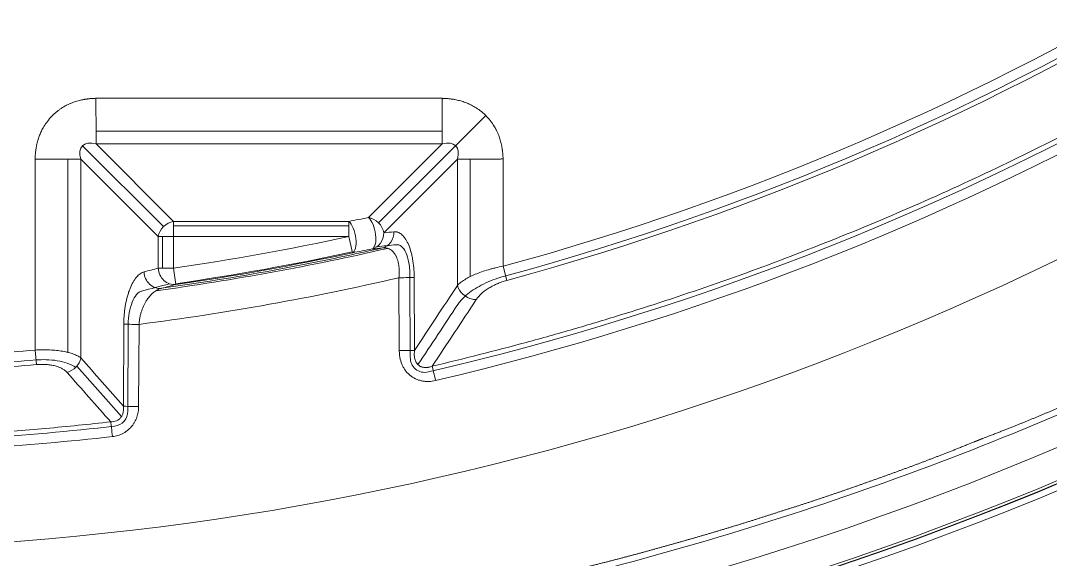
# Model space of a CAD drawing. Header units: millimetres. Extents: x 473 to 1051, y 289 to 609.
# Drawn here: x 640.22 to 671.45, y 365.55 to 381.91 of the extents above; entities that cross this region are included whole.
import ezdxf

# ---------------------------------------------------------------- set-up
doc = ezdxf.new("R2010")
doc.units = ezdxf.units.MM
doc.layers.add('core', color=7, linetype='Continuous', lineweight=20)

msp = doc.modelspace()

# ---------------------------------------------------------------- linework, layer by layer
at = {"layer": 'core', "lineweight": 13}
for p, q in [((653.012, 379.549), (642.503, 379.549)), ((653.416, 378.11), (654.329, 379.024)), ((642.51, 378.555), (653.006, 378.555)), ((642.099, 378.11), (644.556, 375.653)), ((642.509, 378.162), (653.006, 378.162)), ((642.509, 378.162), (644.86, 375.812)), ((650.771, 375.927), (653.006, 378.162)), ((651.075, 375.769), (653.416, 378.11)), ((640.661, 377.703), (640.661, 371.906)), ((641.655, 371.835), (641.655, 377.7)), ((642.047, 371.669), (642.047, 377.7)), ((644.398, 375.349), (642.047, 377.7)), ((653.468, 377.7), (651.233, 375.465)), ((653.468, 377.7), (653.468, 373.869)), ((653.86, 377.7), (653.86, 374.135)), ((654.854, 374.45), (654.854, 377.706)), ((650.177, 375.812), (644.86, 375.812)), ((644.86, 375.349), (644.86, 375.812)), ((650.177, 375.812), (650.177, 375.349)), ((644.86, 375.681), (650.177, 375.681)), ((644.398, 375.349), (644.86, 375.349)), ((644.398, 375.349), (644.398, 374.392)), ((644.529, 374.392), (644.529, 375.349)), ((644.86, 375.349), (650.177, 375.349)), ((644.86, 374.392), (644.86, 375.349)), ((650.177, 375.349), (650.283, 374.858)), ((644.86, 374.392), (644.398, 374.392)), ((644.932, 373.895), (644.86, 374.392)), ((654.971, 374.021), (654.854, 374.45)), ((651.696, 374.102), (651.706, 371.886)), ((652.028, 374.104), (652.039, 371.696)), ((652.168, 371.892), (652.159, 374.107)), ((643.35, 372.69), (643.339, 370.199)), ((643.481, 372.688), (643.469, 370.052)), ((643.801, 370.194), (643.813, 372.685)), ((640.661, 371.906), (640.7, 371.464)), ((641.927, 371.418), (643.279, 369.884))]:
    msp.add_line(p, q, dxfattribs=at)
at = {"layer": 'core', "lineweight": 18}
msp.add_line((640.661, 377.7), (642.047, 377.7), dxfattribs=at)
for centre, radius, start, end in [((633.422, 459.219), 100.547, 306.63636, 233.36541), ((633.422, 459.219), 99.038, 307.10125, 78.9399), ((633.422, 459.219), 98.958, 307.11669, 78.9275), ((633.422, 453.183), 87.341, 233.68891, 306.31109), ((633.422, 453.183), 87.341, 233.68891, 306.31109), ((633.422, 459.219), 98.032, 232.76002, 307.23998), ((633.422, 459.219), 99.038, 232.89875, 307.10125), ((633.422, 459.219), 98.958, 232.88331, 307.11669)]:
    msp.add_arc(centre, radius, start, end, dxfattribs=at)
at = {"layer": 'core', "lineweight": 13}
for centre, radius, start, end in [((633.422, 459.219), 100.107, 306.80958, 233.19042), ((633.422, 459.219), 99.239, 307.05866, 79.0173), ((633.422, 459.219), 99.048, 307.09926, 78.94197), ((633.422, 453.183), 81.901, 285.2276, 317.85004), ((633.422, 453.183), 82.043, 285.2276, 318.07058), ((633.422, 453.183), 81.599, 285.2276, 317.57723), ((633.422, 459.219), 99.048, 232.90074, 307.09926), ((633.422, 459.219), 99.239, 232.94134, 307.05866), ((633.422, 453.183), 79.617, 278.25988, 282.14858), ((633.422, 453.183), 80.094, 278.25988, 282.14858), ((633.422, 453.183), 80.119, 278.25988, 282.14858), ((633.422, 453.183), 81.599, 273.0526, 275.08951), ((633.422, 453.183), 81.901, 273.0526, 275.08951), ((633.422, 453.183), 82.043, 273.0526, 275.08951)]:
    msp.add_arc(centre, radius, start, end, dxfattribs=at)
for centre, major_axis, ratio, start_param, end_param in [((633.422, 453.655), (0, 84.612), 0.999984, 3.370106, 4.481642), ((633.422, 453.651), (0, 84.914), 0.999984, 3.371907, 4.479839), ((644.86, 375.349), (0.356, 0.356), 0.854588, 0.863645, 2.277948), ((633.422, 464.677), (0.018, 90.454), 0.992542, 3.329518, 3.33625), ((650.177, 375.349), (0.095, -0.494), 0.400801, 0.057156, 2.696091), ((650.771, 375.465), (0.356, -0.356), 0.854588, 0.863645, 2.277948), ((650.771, 375.465), (0.098, -0.493), 0.412607, 0.057486, 2.693334), ((650.771, 375.465), (0.049, -0.501), 0.918083, 0.132419, 1.480834), ((651.082, 375.496), (0.051, -0.5), 0.918026, 0.132374, 1.477207), ((643.479, 453.203), (-78.696, 0.133), 0.992656, 1.671165, 1.675143), ((643.074, 453.181), (79.128, 0.017), 0.992519, 4.812867, 4.820365), ((633.422, 453.139), (0, 80.178), 1, 3.277965, 3.367204), ((622.929, 453.186), (-82.237, 0.037), 0.992546, 1.829918, 1.835365), ((644.427, 374.277), (0.128, -0.487), 0.913875, 4.476841, 6.153918), ((644.86, 374.392), (-0.13, 0.486), 0.913658, 1.330303, 3.012481), ((633.422, 453.149), (0, 81.133), 1, 3.270012, 3.368781), ((623.338, 453.183), (82.679, 0.005), 0.992532, 4.96357, 4.9741), ((651.696, 374.107), (-0.503, -0.002), 0.010472, 1.570749, 2.735735), ((653.93, 373.869), (0.422, -0.274), 0.785522, 3.833428, 5.184938), ((653.93, 373.869), (0.422, -0.274), 0.785522, 5.184938, 5.421963), ((643.813, 372.69), (0.503, -0.002), 0.010472, 3.547451, 4.712436), ((641.585, 371.669), (-0.379, -0.331), 0.837401, 1.033139, 2.334513), ((651.706, 371.892), (0.503, 0.002), 0.010472, 4.712342, 5.877327), ((652.806, 370.985), (0.115, -0.49), 0.002391, 3.630286, 4.722584), ((643.801, 370.199), (0.503, -0.002), 0.010472, 3.547451, 4.712436), ((633.422, 453.655), (0, 84.612), 0.999984, 3.158556, 3.255894), ((643.006, 369.285), (0.057, -0.5), 0.001182, 3.630285, 4.722794), ((633.422, 453.651), (0, 84.914), 0.999984, 3.160732, 3.254701)]:
    msp.add_ellipse(centre, major_axis=major_axis, ratio=ratio, start_param=start_param, end_param=end_param, dxfattribs=at)
for points, knots in [([(652.704, 371.417), (653.182, 371.529), (653.659, 371.645), (654.61, 371.886), (655.56, 372.135), (656.504, 372.4), (657.211, 372.605), (657.447, 372.675), (657.917, 372.816), (658.151, 372.887), (660.259, 373.539), (662.107, 374.182), (665.752, 375.594), (667.548, 376.363), (670.205, 377.61), (671.085, 378.042), (672.176, 378.601), (672.393, 378.714), (672.828, 378.941), (673.478, 379.285), (674.122, 379.637), (676.257, 380.827), (677.923, 381.833), (681.173, 383.952), (684.343, 386.178), (687.352, 388.615), (690.28, 391.159), (691.704, 392.484), (693.777, 394.552), (694.458, 395.256), (695.798, 396.69), (696.454, 397.416), (698.379, 399.624), (699.605, 401.134), (701.945, 404.226), (704.174, 407.392), (706.181, 410.705), (708.077, 414.091), (708.968, 415.821), (710.012, 418.03), (710.319, 418.697), (710.619, 419.368), (710.817, 419.817), (710.915, 420.042), (711.399, 421.168), (711.771, 422.075), (712.837, 424.81), (713.483, 426.655), (714.646, 430.389), (715.164, 432.277), (715.616, 434.187)], [0, 0, 0, 0, 0.015625, 0.015625, 0.03125, 0.046875, 0.046875, 0.054688, 0.054688, 0.0625, 0.0625, 0.125, 0.125, 0.1875, 0.1875, 0.21875, 0.21875, 0.226563, 0.226563, 0.234375, 0.25, 0.25, 0.3125, 0.3125, 0.375, 0.4375, 0.4375, 0.5, 0.5, 0.53125, 0.53125, 0.5625, 0.5625, 0.625, 0.625, 0.6875, 0.75, 0.75, 0.8125, 0.8125, 0.828125, 0.835938, 0.835938, 0.84375, 0.84375, 0.875, 0.875, 0.9375, 0.9375, 1, 1, 1, 1]), ([(642.509, 378.162), (642.509, 378.165), (642.51, 378.169), (642.51, 378.177), (642.51, 378.185), (642.51, 378.192), (642.51, 378.201), (642.51, 378.209), (642.51, 378.218), (642.51, 378.226), (642.51, 378.235), (642.51, 378.245), (642.51, 378.254), (642.51, 378.264), (642.51, 378.274), (642.51, 378.284), (642.51, 378.294), (642.51, 378.305), (642.51, 378.316), (642.51, 378.327), (642.51, 378.338), (642.51, 378.35), (642.51, 378.361), (642.51, 378.373), (642.51, 378.385), (642.51, 378.398), (642.51, 378.41), (642.51, 378.423), (642.51, 378.436), (642.51, 378.449), (642.51, 378.463), (642.51, 378.476), (642.51, 378.49), (642.51, 378.504), (642.51, 378.518), (642.51, 378.533), (642.51, 378.547), (642.51, 378.562), (642.51, 378.577), (642.51, 378.592), (642.51, 378.607), (642.51, 378.623), (642.51, 378.638), (642.51, 378.654), (642.51, 378.67), (642.51, 378.686), (642.51, 378.702), (642.509, 378.725), (642.509, 378.753), (642.509, 378.788), (642.509, 378.824), (642.509, 378.86), (642.508, 378.897), (642.508, 378.934), (642.508, 378.972), (642.508, 379.01), (642.507, 379.048), (642.507, 379.086), (642.507, 379.125), (642.507, 379.163), (642.506, 379.202), (642.506, 379.241), (642.506, 379.28), (642.505, 379.318), (642.505, 379.357), (642.505, 379.396), (642.504, 379.434), (642.504, 379.473), (642.504, 379.511), (642.503, 379.536), (642.503, 379.549)], [0, 0, 0, 0, 0.010264, 0.020565, 0.030904, 0.041279, 0.051689, 0.062134, 0.072614, 0.083128, 0.093675, 0.104254, 0.114865, 0.125507, 0.13618, 0.146882, 0.157613, 0.168372, 0.179158, 0.189971, 0.200809, 0.211673, 0.222561, 0.233472, 0.244405, 0.25536, 0.266336, 0.277332, 0.288346, 0.299379, 0.310429, 0.321495, 0.332576, 0.343672, 0.354782, 0.365904, 0.377037, 0.388182, 0.399336, 0.410499, 0.421669, 0.432847, 0.44403, 0.455218, 0.46641, 0.477605, 0.488802, 0.5, 0.523411, 0.546811, 0.570192, 0.593545, 0.616861, 0.640133, 0.663351, 0.686507, 0.709593, 0.732602, 0.755525, 0.778355, 0.801084, 0.823705, 0.846212, 0.868596, 0.890853, 0.912975, 0.934956, 0.956791, 0.978474, 1, 1, 1, 1]), ([(653.012, 379.549), (653.012, 379.543), (653.012, 379.531), (653.011, 379.512), (653.011, 379.494), (653.011, 379.476), (653.011, 379.458), (653.01, 379.439), (653.01, 379.421), (653.01, 379.403), (653.01, 379.384), (653.009, 379.366), (653.009, 379.347), (653.009, 379.329), (653.009, 379.31), (653.008, 379.292), (653.008, 379.273), (653.008, 379.254), (653.008, 379.236), (653.008, 379.217), (653.008, 379.199), (653.007, 379.18), (653.007, 379.162), (653.007, 379.143), (653.007, 379.125), (653.007, 379.106), (653.007, 379.088), (653.007, 379.069), (653.007, 379.051), (653.007, 379.033), (653.006, 379.015), (653.006, 378.996), (653.006, 378.978), (653.006, 378.96), (653.006, 378.942), (653.006, 378.925), (653.006, 378.907), (653.006, 378.889), (653.006, 378.872), (653.006, 378.854), (653.006, 378.837), (653.006, 378.819), (653.006, 378.802), (653.006, 378.785), (653.006, 378.768), (653.006, 378.752), (653.006, 378.735), (653.006, 378.713), (653.006, 378.684), (653.006, 378.651), (653.006, 378.618), (653.006, 378.586), (653.006, 378.555), (653.006, 378.525), (653.006, 378.495), (653.006, 378.466), (653.006, 378.439), (653.006, 378.412), (653.006, 378.386), (653.006, 378.36), (653.006, 378.336), (653.006, 378.313), (653.006, 378.291), (653.006, 378.269), (653.006, 378.249), (653.006, 378.23), (653.006, 378.211), (653.006, 378.194), (653.006, 378.177), (653.006, 378.167), (653.006, 378.162)], [0, 0, 0, 0, 0.010276, 0.020589, 0.030938, 0.041323, 0.051743, 0.062198, 0.072686, 0.083208, 0.093762, 0.104349, 0.114966, 0.125614, 0.136291, 0.146998, 0.157733, 0.168496, 0.179285, 0.190101, 0.200941, 0.211807, 0.222696, 0.233607, 0.244541, 0.255496, 0.266471, 0.277465, 0.288478, 0.299508, 0.310556, 0.321619, 0.332697, 0.343789, 0.354894, 0.366011, 0.377139, 0.388278, 0.399426, 0.410582, 0.421746, 0.432916, 0.444091, 0.455271, 0.466454, 0.47764, 0.488828, 0.500016, 0.523406, 0.546787, 0.570151, 0.59349, 0.616793, 0.640054, 0.663263, 0.686413, 0.709495, 0.732501, 0.755423, 0.778254, 0.800986, 0.823611, 0.846124, 0.868517, 0.890783, 0.912916, 0.93491, 0.956759, 0.978457, 1, 1, 1, 1]), ([(653.468, 377.7), (653.47, 377.7), (653.475, 377.7), (653.483, 377.7), (653.49, 377.7), (653.498, 377.7), (653.506, 377.7), (653.515, 377.7), (653.523, 377.7), (653.532, 377.7), (653.541, 377.7), (653.55, 377.7), (653.56, 377.7), (653.569, 377.7), (653.579, 377.7), (653.59, 377.7), (653.6, 377.7), (653.611, 377.7), (653.621, 377.699), (653.632, 377.699), (653.644, 377.699), (653.655, 377.699), (653.667, 377.699), (653.679, 377.699), (653.691, 377.699), (653.703, 377.699), (653.716, 377.699), (653.729, 377.699), (653.742, 377.699), (653.755, 377.699), (653.768, 377.699), (653.782, 377.699), (653.796, 377.699), (653.81, 377.699), (653.824, 377.699), (653.838, 377.699), (653.853, 377.699), (653.868, 377.7), (653.882, 377.7), (653.898, 377.7), (653.913, 377.7), (653.928, 377.7), (653.944, 377.7), (653.96, 377.7), (653.976, 377.7), (653.992, 377.7), (654.008, 377.7), (654.03, 377.7), (654.059, 377.7), (654.094, 377.7), (654.13, 377.701), (654.166, 377.701), (654.203, 377.701), (654.24, 377.701), (654.277, 377.702), (654.315, 377.702), (654.353, 377.702), (654.392, 377.702), (654.43, 377.703), (654.469, 377.703), (654.508, 377.703), (654.546, 377.704), (654.585, 377.704), (654.624, 377.704), (654.663, 377.705), (654.702, 377.705), (654.74, 377.705), (654.778, 377.706), (654.816, 377.706), (654.842, 377.706), (654.854, 377.706)], [0, 0, 0, 0, 0.010264, 0.020565, 0.030904, 0.041279, 0.051689, 0.062134, 0.072614, 0.083128, 0.093675, 0.104254, 0.114865, 0.125507, 0.13618, 0.146882, 0.157613, 0.168372, 0.179158, 0.189971, 0.200809, 0.211673, 0.222561, 0.233472, 0.244405, 0.25536, 0.266336, 0.277332, 0.288346, 0.299379, 0.310429, 0.321495, 0.332576, 0.343672, 0.354782, 0.365904, 0.377037, 0.388182, 0.399336, 0.410499, 0.421669, 0.432847, 0.44403, 0.455218, 0.46641, 0.477605, 0.488802, 0.5, 0.523411, 0.546811, 0.570192, 0.593545, 0.616861, 0.640133, 0.663351, 0.686507, 0.709593, 0.732602, 0.755525, 0.778355, 0.801084, 0.823705, 0.846212, 0.868596, 0.890853, 0.912975, 0.934956, 0.956791, 0.978474, 1, 1, 1, 1]), ([(652.159, 374.107), (652.158, 374.156), (652.157, 374.205), (652.154, 374.278), (652.152, 374.302), (652.149, 374.35), (652.147, 374.374), (652.137, 374.493), (652.125, 374.585), (652.105, 374.695), (652.101, 374.717), (652.092, 374.761), (652.087, 374.782), (652.072, 374.845), (652.061, 374.885), (652.027, 375.001), (652.001, 375.072), (651.942, 375.2), (651.91, 375.256), (651.868, 375.316), (651.86, 375.327), (651.842, 375.348), (651.834, 375.359), (651.807, 375.387), (651.79, 375.404), (651.735, 375.449), (651.698, 375.47), (651.65, 375.486), (651.641, 375.489), (651.621, 375.493), (651.593, 375.498), (651.564, 375.498), (651.544, 375.496)], [0, 0, 0, 0, 0.0625, 0.0625, 0.09375, 0.09375, 0.125, 0.125, 0.25, 0.25, 0.28125, 0.28125, 0.3125, 0.3125, 0.375, 0.375, 0.5, 0.5, 0.625, 0.625, 0.65625, 0.65625, 0.6875, 0.6875, 0.75, 0.75, 0.875, 0.875, 0.90625, 0.90625, 0.9375, 1, 1, 1, 1]), ([(651.618, 375.104), (651.67, 375.11), (651.72, 375.094), (651.818, 375.013), (651.864, 374.95), (651.941, 374.781), (651.973, 374.675), (652.02, 374.418), (652.031, 374.261), (652.027, 374.106)], [0, 0, 0, 0, 0.238873, 0.238873, 0.477745, 0.477745, 0.716618, 0.716618, 1, 1, 1, 1]), ([(644.497, 373.78), (645.62, 373.937), (646.74, 374.117), (648.416, 374.424), (648.973, 374.532), (649.807, 374.704), (650.085, 374.762), (650.64, 374.882), (650.917, 374.944), (651.194, 375.006)], [0, 0, 0, 0, 0.5, 0.5, 0.75, 0.75, 0.875, 0.875, 1, 1, 1, 1]), ([(651.696, 374.102), (651.7, 374.135), (651.702, 374.169), (651.704, 374.219), (651.705, 374.236), (651.705, 374.269), (651.705, 374.285), (651.704, 374.368), (651.698, 374.431), (651.686, 374.507), (651.683, 374.522), (651.677, 374.551), (651.674, 374.566), (651.663, 374.609), (651.647, 374.664), (651.628, 374.713), (651.611, 374.748), (651.606, 374.759), (651.594, 374.782), (651.588, 374.792), (651.569, 374.823), (651.556, 374.842), (651.535, 374.869), (651.528, 374.877), (651.514, 374.893), (651.506, 374.901), (651.468, 374.936), (651.437, 374.958), (651.371, 374.991), (651.337, 375.002), (651.283, 375.009), (651.266, 375.011), (651.23, 375.01), (651.212, 375.009), (651.194, 375.006)], [0, 0, 0, 0, 0.0625, 0.0625, 0.09375, 0.09375, 0.125, 0.125, 0.25, 0.25, 0.28125, 0.28125, 0.3125, 0.3125, 0.375, 0.4375, 0.4375, 0.46875, 0.46875, 0.5, 0.5, 0.5625, 0.5625, 0.59375, 0.59375, 0.625, 0.625, 0.75, 0.75, 0.875, 0.875, 0.9375, 0.9375, 1, 1, 1, 1]), ([(643.965, 374.277), (643.925, 374.267), (643.886, 374.248), (643.81, 374.194), (643.772, 374.16), (643.699, 374.074), (643.665, 374.023), (643.599, 373.909), (643.569, 373.846), (643.526, 373.738), (643.512, 373.701), (643.492, 373.643), (643.486, 373.623), (643.474, 373.583), (643.468, 373.563), (643.439, 373.459), (643.419, 373.372), (643.399, 373.256), (643.395, 373.233), (643.387, 373.185), (643.384, 373.162), (643.374, 373.09), (643.363, 372.992), (643.357, 372.893), (643.352, 372.792), (643.351, 372.741), (643.35, 372.69)], [0, 0, 0, 0, 0.125, 0.125, 0.25, 0.25, 0.375, 0.375, 0.5, 0.5, 0.5625, 0.5625, 0.59375, 0.59375, 0.625, 0.625, 0.75, 0.75, 0.78125, 0.78125, 0.8125, 0.8125, 0.875, 0.9375, 0.9375, 1, 1, 1, 1]), ([(653.468, 373.869), (653.482, 373.884), (653.498, 373.899), (653.531, 373.928), (653.548, 373.942), (653.604, 373.986), (653.646, 374.014), (653.736, 374.07), (653.786, 374.098), (653.866, 374.139), (653.894, 374.152), (653.952, 374.179), (653.982, 374.192), (654.073, 374.23), (654.136, 374.255), (654.268, 374.302), (654.337, 374.324), (654.444, 374.355), (654.48, 374.365), (654.554, 374.384), (654.59, 374.394), (654.702, 374.42), (654.778, 374.436), (654.854, 374.45)], [0, 0, 0, 0, 0.0625, 0.0625, 0.125, 0.125, 0.25, 0.25, 0.375, 0.375, 0.4375, 0.4375, 0.5, 0.5, 0.625, 0.625, 0.75, 0.75, 0.8125, 0.8125, 0.875, 0.875, 1, 1, 1, 1]), ([(654.934, 374.157), (654.852, 374.137), (654.771, 374.114), (654.489, 374.021), (654.296, 373.935), (654.042, 373.792), (653.962, 373.742), (653.817, 373.638), (653.752, 373.585), (653.606, 373.452), (653.535, 373.371), (653.479, 373.29)], [0, 0, 0, 0, 0.125131, 0.125131, 0.446069, 0.446069, 0.606539, 0.606539, 0.767008, 0.767008, 1, 1, 1, 1]), ([(654.041, 373.439), (654.06, 373.468), (654.082, 373.497), (654.131, 373.553), (654.158, 373.581), (654.217, 373.637), (654.25, 373.664), (654.303, 373.705), (654.321, 373.718), (654.359, 373.745), (654.379, 373.758), (654.439, 373.796), (654.482, 373.821), (654.57, 373.868), (654.616, 373.891), (654.676, 373.918), (654.689, 373.923), (654.713, 373.933), (654.726, 373.938), (654.763, 373.953), (654.789, 373.963), (654.865, 373.99), (654.918, 374.007), (654.971, 374.021)], [0, 0, 0, 0, 0.125, 0.125, 0.25, 0.25, 0.375, 0.375, 0.4375, 0.4375, 0.5, 0.5, 0.625, 0.625, 0.75, 0.75, 0.78125, 0.78125, 0.8125, 0.8125, 0.875, 0.875, 1, 1, 1, 1]), ([(643.482, 372.688), (643.484, 372.808), (643.496, 372.925), (643.538, 373.157), (643.569, 373.269), (643.683, 373.552), (643.785, 373.672), (643.893, 373.698)], [0, 0, 0, 0, 0.228035, 0.228035, 0.48436, 0.48436, 1, 1, 1, 1]), ([(644.497, 373.78), (644.457, 373.771), (644.418, 373.757), (644.341, 373.719), (644.303, 373.695), (644.256, 373.659), (644.247, 373.651), (644.229, 373.635), (644.201, 373.611), (644.175, 373.584), (644.123, 373.526), (644.089, 373.483), (644.05, 373.424), (644.042, 373.411), (644.026, 373.386), (644.019, 373.374), (644.004, 373.347), (643.996, 373.334), (643.982, 373.307), (643.975, 373.293), (643.941, 373.223), (643.917, 373.163), (643.884, 373.068), (643.874, 373.034), (643.856, 372.967), (643.848, 372.933), (643.835, 372.864), (643.829, 372.829), (643.819, 372.758), (643.815, 372.721), (643.813, 372.685)], [0, 0, 0, 0, 0.125, 0.125, 0.25, 0.25, 0.28125, 0.28125, 0.3125, 0.375, 0.375, 0.5, 0.5, 0.53125, 0.53125, 0.5625, 0.5625, 0.59375, 0.59375, 0.625, 0.625, 0.75, 0.75, 0.8125, 0.8125, 0.875, 0.875, 0.9375, 0.9375, 1, 1, 1, 1]), ([(642.047, 371.669), (642.04, 371.674), (642.033, 371.679), (642.018, 371.69), (642.01, 371.695), (641.985, 371.711), (641.967, 371.721), (641.911, 371.749), (641.87, 371.767), (641.779, 371.801), (641.729, 371.816), (641.661, 371.834), (641.647, 371.837), (641.619, 371.844), (641.604, 371.847), (641.561, 371.856), (641.531, 371.862), (641.438, 371.878), (641.374, 371.887), (641.241, 371.901), (641.172, 371.906), (641.029, 371.913), (640.884, 371.916), (640.736, 371.911), (640.661, 371.906)], [0, 0, 0, 0, 0.03125, 0.03125, 0.0625, 0.0625, 0.125, 0.125, 0.25, 0.25, 0.375, 0.375, 0.40625, 0.40625, 0.4375, 0.4375, 0.5, 0.5, 0.625, 0.625, 0.75, 0.75, 0.875, 1, 1, 1, 1]), ([(652.806, 370.979), (652.738, 370.963), (652.67, 370.954), (652.583, 370.951), (652.565, 370.951), (652.531, 370.952), (652.513, 370.953), (652.461, 370.957), (652.427, 370.962), (652.359, 370.975), (652.326, 370.984), (652.276, 371), (652.26, 371.006), (652.227, 371.019), (652.211, 371.026), (652.133, 371.063), (652.075, 371.101), (652.009, 371.157), (651.996, 371.169), (651.971, 371.193), (651.958, 371.206), (651.923, 371.244), (651.902, 371.271), (651.862, 371.327), (651.844, 371.356), (651.82, 371.402), (651.812, 371.417), (651.797, 371.448), (651.79, 371.464), (651.757, 371.545), (651.738, 371.612), (651.719, 371.713), (651.714, 371.747), (651.71, 371.799), (651.709, 371.817), (651.707, 371.852), (651.706, 371.869), (651.706, 371.886)], [0, 0, 0, 0, 0.125, 0.125, 0.15625, 0.15625, 0.1875, 0.1875, 0.25, 0.25, 0.3125, 0.3125, 0.34375, 0.34375, 0.375, 0.375, 0.5, 0.5, 0.53125, 0.53125, 0.5625, 0.5625, 0.625, 0.625, 0.6875, 0.6875, 0.71875, 0.71875, 0.75, 0.75, 0.875, 0.875, 0.9375, 0.9375, 0.96875, 0.96875, 1, 1, 1, 1]), ([(652.589, 371.242), (652.521, 371.226), (652.45, 371.224), (652.314, 371.25), (652.25, 371.281), (652.144, 371.37), (652.103, 371.428), (652.051, 371.557), (652.039, 371.626), (652.039, 371.696)], [0, 0, 0, 0, 0.251048, 0.251048, 0.500699, 0.500699, 0.750349, 0.750349, 1, 1, 1, 1]), ([(652.168, 371.892), (652.164, 371.854), (652.161, 371.817), (652.161, 371.742), (652.165, 371.704), (652.175, 371.648), (652.18, 371.63), (652.191, 371.593), (652.198, 371.575), (652.215, 371.54), (652.224, 371.523), (652.241, 371.499), (652.247, 371.491), (652.259, 371.476), (652.266, 371.469), (652.28, 371.455), (652.287, 371.448), (652.302, 371.436), (652.318, 371.424), (652.335, 371.414), (652.352, 371.405), (652.361, 371.401), (652.379, 371.394), (652.389, 371.391), (652.407, 371.385), (652.417, 371.383), (652.445, 371.377), (652.464, 371.375), (652.502, 371.373), (652.521, 371.373), (652.55, 371.376), (652.559, 371.377), (652.578, 371.38), (652.587, 371.382), (652.634, 371.391), (652.669, 371.403), (652.704, 371.417)], [0, 0, 0, 0, 0.125, 0.125, 0.25, 0.25, 0.3125, 0.3125, 0.375, 0.375, 0.4375, 0.4375, 0.46875, 0.46875, 0.5, 0.5, 0.53125, 0.53125, 0.5625, 0.59375, 0.59375, 0.625, 0.625, 0.65625, 0.65625, 0.6875, 0.6875, 0.75, 0.75, 0.8125, 0.8125, 0.84375, 0.84375, 0.875, 0.875, 1, 1, 1, 1]), ([(641.893, 371.38), (641.82, 371.428), (641.733, 371.471), (641.544, 371.537), (641.442, 371.563), (641.227, 371.599), (641.112, 371.61), (640.891, 371.616), (640.79, 371.613), (640.688, 371.605)], [0, 0, 0, 0, 0.281183, 0.281183, 0.534382, 0.534382, 0.787582, 0.787582, 1, 1, 1, 1]), ([(640.7, 371.464), (640.751, 371.469), (640.802, 371.471), (640.901, 371.472), (640.95, 371.471), (641.048, 371.464), (641.095, 371.458), (641.184, 371.444), (641.228, 371.435), (641.289, 371.418), (641.31, 371.412), (641.348, 371.4), (641.367, 371.393), (641.421, 371.372), (641.454, 371.357), (641.514, 371.323), (641.541, 371.306), (641.577, 371.277), (641.589, 371.268), (641.61, 371.248), (641.62, 371.237), (641.629, 371.227)], [0, 0, 0, 0, 0.125, 0.125, 0.25, 0.25, 0.375, 0.375, 0.5, 0.5, 0.5625, 0.5625, 0.625, 0.625, 0.75, 0.75, 0.875, 0.875, 0.9375, 0.9375, 1, 1, 1, 1]), ([(642.956, 369.726), (642.985, 369.726), (643.014, 369.728), (643.071, 369.738), (643.099, 369.746), (643.14, 369.763), (643.153, 369.769), (643.179, 369.784), (643.191, 369.792), (643.215, 369.81), (643.226, 369.82), (643.247, 369.842), (643.257, 369.853), (643.275, 369.877), (643.283, 369.89), (643.298, 369.915), (643.304, 369.929), (643.315, 369.956), (643.32, 369.969), (643.328, 369.997), (643.332, 370.012), (643.34, 370.055), (643.343, 370.084), (643.344, 370.142), (643.343, 370.171), (643.339, 370.199)], [0, 0, 0, 0, 0.125, 0.125, 0.25, 0.25, 0.3125, 0.3125, 0.375, 0.375, 0.4375, 0.4375, 0.5, 0.5, 0.5625, 0.5625, 0.625, 0.625, 0.6875, 0.6875, 0.75, 0.75, 0.875, 0.875, 1, 1, 1, 1]), ([(643.801, 370.194), (643.801, 370.138), (643.797, 370.083), (643.785, 370.014), (643.783, 370), (643.777, 369.973), (643.774, 369.959), (643.764, 369.919), (643.756, 369.892), (643.729, 369.814), (643.706, 369.764), (643.666, 369.692), (643.651, 369.669), (643.619, 369.623), (643.602, 369.601), (643.547, 369.537), (643.507, 369.498), (643.442, 369.447), (643.42, 369.431), (643.373, 369.401), (643.348, 369.387), (643.274, 369.349), (643.223, 369.329), (643.143, 369.305), (643.116, 369.298), (643.061, 369.287), (643.034, 369.283), (643.006, 369.28)], [0, 0, 0, 0, 0.125, 0.125, 0.15625, 0.15625, 0.1875, 0.1875, 0.25, 0.25, 0.375, 0.375, 0.4375, 0.4375, 0.5, 0.5, 0.625, 0.625, 0.6875, 0.6875, 0.75, 0.75, 0.875, 0.875, 0.9375, 0.9375, 1, 1, 1, 1]), ([(643.469, 370.052), (643.469, 369.94), (643.433, 369.83), (643.288, 369.66), (643.183, 369.608), (643.072, 369.595)], [0, 0, 0, 0, 0.5, 0.5, 1, 1, 1, 1]), ([(642.956, 369.726), (642.298, 369.652), (641.64, 369.585), (640.323, 369.466), (639.663, 369.415), (638.343, 369.327), (637.683, 369.291), (636.361, 369.235), (635.7, 369.215), (635.039, 369.202)], [0, 0, 0, 0, 0.25, 0.25, 0.5, 0.5, 0.75, 0.75, 1, 1, 1, 1])]:
    msp.add_open_spline(points, degree=3, knots=knots, dxfattribs=at)
at = {"layer": 'core', "lineweight": 18}
for points, degree, knots in [([(574.678, 382.001), (574.969, 381.782), (575.589, 381.339), (576.221, 380.853), (576.867, 380.387), (577.521, 379.931), (578.177, 379.478), (578.835, 379.028), (579.495, 378.581), (580.162, 378.145), (580.841, 377.728), (580.848, 377.724), (580.856, 377.719), (580.863, 377.714), (580.87, 377.71), (580.877, 377.705), (580.884, 377.7), (580.892, 377.696), (580.899, 377.691), (580.906, 377.687), (580.913, 377.682), (580.921, 377.677), (580.928, 377.673), (580.935, 377.668), (580.942, 377.663), (580.95, 377.659), (580.957, 377.654), (586.513, 374.107), (592.496, 371.34), (592.504, 371.336), (592.512, 371.333), (592.52, 371.329), (592.527, 371.325), (592.535, 371.322), (592.543, 371.318), (592.551, 371.315), (592.559, 371.311), (592.566, 371.307), (592.574, 371.304), (592.582, 371.3), (592.59, 371.297), (592.598, 371.293), (592.605, 371.289), (592.613, 371.286), (592.621, 371.282), (593.339, 370.937), (594.065, 370.608), (594.797, 370.292), (595.53, 369.978), (596.268, 369.676), (596.999, 369.358), (597.743, 369.073), (598.489, 368.792), (599.232, 368.503), (599.976, 368.217), (600.729, 367.954), (601.482, 367.694), (602.237, 367.437), (602.992, 367.183), (603.752, 366.941), (604.516, 366.715), (604.533, 366.71), (604.549, 366.705), (604.565, 366.7), (604.582, 366.695), (604.598, 366.69), (604.615, 366.685), (604.631, 366.68), (604.648, 366.675), (604.664, 366.67), (604.68, 366.665), (604.697, 366.66), (604.713, 366.655), (604.73, 366.65), (604.746, 366.645), (604.762, 366.64), (604.795, 366.63), (604.812, 366.625), (604.828, 366.62), (604.844, 366.615), (604.861, 366.61), (604.877, 366.604), (604.894, 366.599), (604.91, 366.594), (604.926, 366.589), (604.943, 366.584), (604.959, 366.579), (604.976, 366.574), (604.992, 366.569), (605.008, 366.564), (605.025, 366.559), (605.041, 366.554), (605.801, 366.312), (606.565, 366.086), (607.333, 365.872), (608.102, 365.661), (608.872, 365.455), (609.642, 365.252), (610.418, 365.068), (611.195, 364.888), (611.968, 364.697), (612.747, 364.527), (613.528, 364.366), (614.31, 364.209), (615.091, 364.051), (615.875, 363.909), (616.661, 363.773), (617.448, 363.652), (617.457, 363.651), (617.465, 363.649), (617.474, 363.648), (617.482, 363.647), (617.491, 363.645), (617.499, 363.644), (617.508, 363.642), (617.516, 363.641), (617.525, 363.64), (617.533, 363.638), (617.542, 363.637), (617.55, 363.635), (617.559, 363.634), (617.567, 363.633), (617.575, 363.631), (617.584, 363.63), (624.086, 362.56), (630.673, 362.374), (633.962, 362.282), (637.25, 362.411), (637.267, 362.412), (637.284, 362.412), (637.301, 362.413), (637.319, 362.414), (637.336, 362.414), (637.353, 362.415), (637.37, 362.416), (637.387, 362.416), (638.177, 362.442), (638.966, 362.483), (639.756, 362.532), (640.543, 362.596), (641.332, 362.644), (642.12, 362.706), (642.908, 362.768), (643.697, 362.829), (643.711, 362.83), (643.725, 362.832), (643.74, 362.834), (643.754, 362.835), (643.768, 362.837), (643.783, 362.838), (643.797, 362.84), (643.828, 362.843), (643.845, 362.845), (643.861, 362.847), (643.878, 362.848), (643.895, 362.85), (643.911, 362.852), (643.928, 362.854), (643.944, 362.855), (644.725, 362.963), (645.506, 363.069), (646.287, 363.176), (647.066, 363.296), (647.847, 363.4), (648.626, 363.519), (649.404, 363.646), (650.18, 363.788), (650.197, 363.791), (650.213, 363.794), (650.23, 363.797), (650.247, 363.8), (650.264, 363.802), (650.281, 363.805), (650.298, 363.808), (650.331, 363.814), (650.348, 363.817), (650.365, 363.82), (650.382, 363.823), (650.399, 363.826), (650.416, 363.829), (650.433, 363.832), (650.45, 363.835), (651.227, 363.965), (652.002, 364.11), (652.775, 364.261), (653.546, 364.425), (654.317, 364.587), (655.086, 364.76), (655.853, 364.941), (656.617, 365.137), (656.633, 365.141), (656.65, 365.145), (656.666, 365.149), (656.683, 365.153), (656.7, 365.157), (656.716, 365.161), (656.733, 365.165), (656.758, 365.171), (656.766, 365.173), (656.775, 365.176), (656.783, 365.178), (656.791, 365.18), (656.8, 365.182), (656.808, 365.184), (656.816, 365.186), (656.825, 365.188), (656.833, 365.19), (656.841, 365.192), (656.849, 365.194), (656.858, 365.196), (656.866, 365.198), (656.874, 365.2), (656.883, 365.202), (657.666, 365.388), (658.446, 365.589), (659.225, 365.797), (660, 366.015), (660.775, 366.235), (661.547, 366.464), (662.317, 366.7), (663.084, 366.947), (663.852, 367.191), (664.616, 367.444), (665.378, 367.705), (666.137, 367.975), (666.895, 368.247), (667.65, 368.529), (668.402, 368.818), (669.148, 369.12), (669.156, 369.123), (669.164, 369.126), (669.172, 369.13), (669.18, 369.133), (669.188, 369.136), (669.196, 369.139), (669.204, 369.142), (669.212, 369.145), (669.22, 369.148), (669.228, 369.152), (669.236, 369.155), (669.244, 369.158), (669.252, 369.161), (669.26, 369.164), (669.268, 369.167), (669.284, 369.174), (669.292, 369.177), (669.299, 369.18), (669.307, 369.183), (669.315, 369.186), (669.323, 369.189), (669.331, 369.193), (669.339, 369.196), (669.347, 369.199), (669.355, 369.202), (669.363, 369.205), (669.371, 369.208), (669.379, 369.212), (669.387, 369.215), (669.395, 369.218), (669.403, 369.221), (670.147, 369.508), (670.885, 369.808), (671.62, 370.115), (672.351, 370.432), (673.082, 370.751), (673.809, 371.078), (674.532, 371.411), (675.252, 371.754), (675.972, 372.095), (676.688, 372.445), (677.401, 372.801), (678.11, 373.166), (678.817, 373.533), (679.52, 373.908), (680.22, 374.289), (680.914, 374.68), (680.929, 374.689), (680.944, 374.697), (680.959, 374.706), (680.974, 374.714), (680.989, 374.722), (681.004, 374.731), (681.019, 374.739), (681.034, 374.748), (681.049, 374.756), (681.064, 374.764), (681.079, 374.773), (681.094, 374.781), (681.109, 374.79), (681.124, 374.798), (681.138, 374.807), (681.195, 374.838), (681.237, 374.862), (681.279, 374.885), (681.321, 374.909), (681.363, 374.932), (681.405, 374.956), (681.446, 374.979), (681.488, 375.003), (682.407, 375.522), (683.318, 376.056), (684.222, 376.599), (685.119, 377.156), (686.012, 377.718), (686.898, 378.293), (687.777, 378.876), (688.648, 379.472), (688.687, 379.5), (688.727, 379.527), (688.766, 379.554), (688.806, 379.582), (688.845, 379.609), (688.885, 379.636), (688.924, 379.664), (689.031, 379.738), (689.099, 379.785), (689.166, 379.832), (689.234, 379.879), (689.929, 380.365), (690.619, 380.858), (691.304, 381.359), (691.985, 381.866), (692.031, 381.899), (692.077, 381.932), (692.123, 381.965), (692.169, 381.998)], 2, [0, 0, 0, 0.005776, 0.012095, 0.018415, 0.024735, 0.031055, 0.037375, 0.043695, 0.050016, 0.056336, 0.059529, 0.059597, 0.059665, 0.059733, 0.059801, 0.059869, 0.059937, 0.060005, 0.060073, 0.060141, 0.060209, 0.060277, 0.060345, 0.060413, 0.060482, 0.060584, 0.060584, 0.164979, 0.164979, 0.165081, 0.165149, 0.165217, 0.165285, 0.165353, 0.165421, 0.165489, 0.165557, 0.165625, 0.165694, 0.165762, 0.16583, 0.165898, 0.165966, 0.166034, 0.169227, 0.175546, 0.181866, 0.188186, 0.194507, 0.200827, 0.207148, 0.213468, 0.219787, 0.226107, 0.232428, 0.238748, 0.245068, 0.251388, 0.257707, 0.264027, 0.267254, 0.26739, 0.267526, 0.267662, 0.267798, 0.267934, 0.26807, 0.268206, 0.268342, 0.268479, 0.268615, 0.268751, 0.268887, 0.269023, 0.269159, 0.269363, 0.269567, 0.269703, 0.26984, 0.269976, 0.270112, 0.270248, 0.270384, 0.27052, 0.270656, 0.270792, 0.270928, 0.271064, 0.271201, 0.271337, 0.271473, 0.2747, 0.28102, 0.28734, 0.29366, 0.29998, 0.3063, 0.31262, 0.31894, 0.32526, 0.33158, 0.3379, 0.34422, 0.35054, 0.356861, 0.36318, 0.3695, 0.372693, 0.372761, 0.372829, 0.372897, 0.372965, 0.373033, 0.373101, 0.373169, 0.373237, 0.373305, 0.373373, 0.373441, 0.37351, 0.373578, 0.373646, 0.373748, 0.373748, 0.478105, 0.478105, 0.5303, 0.5303, 0.530503, 0.530639, 0.530775, 0.530911, 0.531047, 0.531183, 0.531319, 0.534523, 0.540795, 0.547068, 0.553341, 0.559613, 0.565885, 0.572158, 0.57843, 0.581624, 0.581738, 0.581853, 0.581967, 0.582082, 0.582196, 0.582311, 0.582483, 0.582682, 0.582815, 0.582947, 0.58308, 0.583213, 0.583346, 0.583478, 0.586672, 0.592926, 0.599181, 0.605435, 0.611688, 0.617942, 0.624197, 0.630451, 0.633646, 0.633782, 0.633918, 0.634054, 0.634189, 0.634325, 0.634461, 0.634665, 0.634869, 0.635005, 0.635141, 0.635277, 0.635413, 0.635549, 0.635685, 0.638878, 0.645131, 0.651383, 0.657636, 0.663889, 0.670141, 0.676394, 0.682646, 0.68584, 0.685976, 0.686112, 0.686248, 0.686384, 0.68652, 0.686656, 0.68686, 0.686962, 0.68703, 0.687097, 0.687165, 0.687233, 0.687301, 0.687369, 0.687437, 0.687505, 0.687573, 0.687641, 0.687709, 0.687777, 0.687845, 0.687913, 0.691139, 0.697525, 0.703912, 0.710299, 0.716685, 0.723072, 0.729458, 0.735845, 0.742231, 0.748618, 0.755004, 0.761391, 0.767778, 0.774164, 0.780551, 0.786937, 0.790164, 0.790231, 0.790299, 0.790367, 0.790435, 0.790503, 0.790571, 0.790639, 0.790707, 0.790775, 0.790843, 0.790911, 0.790979, 0.791047, 0.791115, 0.791216, 0.791318, 0.791387, 0.791455, 0.791523, 0.791591, 0.791659, 0.791727, 0.791795, 0.791863, 0.791931, 0.791999, 0.792067, 0.792135, 0.792203, 0.792271, 0.795464, 0.801782, 0.808101, 0.81442, 0.820739, 0.827058, 0.833377, 0.839696, 0.846015, 0.852334, 0.858653, 0.864972, 0.871291, 0.87761, 0.883929, 0.890248, 0.893475, 0.893611, 0.893747, 0.893883, 0.894019, 0.894156, 0.894292, 0.894428, 0.894564, 0.8947, 0.894836, 0.894972, 0.895108, 0.895244, 0.89538, 0.895585, 0.896156, 0.896537, 0.896917, 0.897298, 0.897679, 0.89806, 0.898441, 0.902817, 0.911189, 0.919561, 0.927934, 0.936306, 0.944678, 0.953051, 0.961423, 0.9658, 0.966181, 0.966561, 0.966942, 0.967323, 0.967704, 0.968085, 0.968656, 0.969636, 0.970289, 0.970942, 0.974634, 0.981367, 0.988099, 0.994832, 0.998423, 0.998874, 0.999324, 1, 1, 1]), ([(692.281, 381.863), (690.774, 380.725), (689.24, 379.636), (686.127, 377.555), (684.546, 376.564), (681.345, 374.681), (678.104, 372.897), (673.141, 370.521), (668.095, 368.444), (662.986, 366.666), (659.55, 365.679), (656.965, 365.012), (655.671, 364.697), (654.159, 364.361), (653.403, 364.201), (653.025, 364.123), (652.836, 364.085), (652.741, 364.066), (652.694, 364.056), (652.67, 364.052), (652.658, 364.049), (652.652, 364.048), (652.65, 364.047), (652.648, 364.047), (652.647, 364.047), (650.85, 363.686), (647.241, 363.067), (641.794, 362.444), (638.152, 362.234), (635.421, 362.152), (634.454, 362.137), (633.487, 362.136), (633.401, 362.136), (633.373, 362.136), (633.316, 362.136), (633.174, 362.136), (632.805, 362.138), (632.011, 362.144), (629.512, 362.192), (625.42, 362.413), (619.977, 363.014), (614.563, 363.921), (610.985, 364.73), (609.207, 365.185)], 3, [0, 0, 0, 0, 0.0625, 0.0625, 0.125, 0.125, 0.1875, 0.25, 0.3125, 0.375, 0.4375, 0.4375, 0.46875, 0.484375, 0.492188, 0.496094, 0.498047, 0.499023, 0.499512, 0.499756, 0.499878, 0.499939, 0.499969, 0.499969, 0.5, 0.5, 0.5625, 0.625, 0.6875, 0.6875, 0.71875, 0.720703, 0.720703, 0.72168, 0.72168, 0.722656, 0.726563, 0.734375, 0.75, 0.8125, 0.875, 0.9375, 1, 1, 1, 1]), ([(642.503, 379.549), (642.494, 379.548), (642.475, 379.548), (642.446, 379.546), (642.418, 379.545), (642.388, 379.543), (642.359, 379.54), (642.329, 379.538), (642.298, 379.535), (642.268, 379.531), (642.237, 379.527), (642.206, 379.522), (642.174, 379.518), (642.142, 379.512), (642.096, 379.503), (642.036, 379.491), (641.963, 379.472), (641.892, 379.451), (641.822, 379.428), (641.765, 379.407), (641.719, 379.388), (641.68, 379.37), (641.634, 379.348), (641.583, 379.321), (641.525, 379.288), (641.462, 379.249), (641.394, 379.202), (641.323, 379.148), (641.248, 379.084), (641.147, 378.987), (641.035, 378.857), (640.929, 378.701), (640.853, 378.562), (640.805, 378.452), (640.773, 378.367), (640.751, 378.299), (640.731, 378.229), (640.714, 378.158), (640.701, 378.095), (640.692, 378.042), (640.685, 377.997), (640.679, 377.951), (640.674, 377.904), (640.669, 377.856), (640.665, 377.807), (640.662, 377.757), (640.661, 377.724), (640.661, 377.706)], 3, [0, 0, 0, 0, 0.009665, 0.019467, 0.029406, 0.03948, 0.049689, 0.060031, 0.070507, 0.081115, 0.091856, 0.102728, 0.113732, 0.124868, 0.136135, 0.162111, 0.187882, 0.213467, 0.238889, 0.264168, 0.275987, 0.290593, 0.307966, 0.328082, 0.350922, 0.376468, 0.404708, 0.43564, 0.469273, 0.505628, 0.580648, 0.645388, 0.699891, 0.744034, 0.768659, 0.793428, 0.818357, 0.843463, 0.868764, 0.884056, 0.899644, 0.91554, 0.931753, 0.948294, 0.965174, 0.982405, 1, 1, 1, 1]), ([(654.854, 377.706), (654.854, 377.716), (654.853, 377.735), (654.852, 377.763), (654.85, 377.792), (654.848, 377.821), (654.846, 377.851), (654.843, 377.881), (654.84, 377.911), (654.837, 377.942), (654.833, 377.973), (654.828, 378.004), (654.823, 378.036), (654.818, 378.068), (654.809, 378.114), (654.796, 378.173), (654.778, 378.246), (654.757, 378.318), (654.734, 378.388), (654.712, 378.445), (654.693, 378.491), (654.676, 378.53), (654.654, 378.575), (654.627, 378.627), (654.594, 378.685), (654.555, 378.748), (654.508, 378.815), (654.453, 378.887), (654.39, 378.961), (654.292, 379.063), (654.163, 379.175), (654.007, 379.281), (653.867, 379.357), (653.758, 379.405), (653.673, 379.436), (653.604, 379.459), (653.534, 379.478), (653.463, 379.496), (653.401, 379.508), (653.347, 379.518), (653.303, 379.524), (653.257, 379.531), (653.21, 379.536), (653.162, 379.541), (653.113, 379.544), (653.063, 379.547), (653.029, 379.548), (653.012, 379.549)], 3, [0, 0, 0, 0, 0.009665, 0.019467, 0.029406, 0.03948, 0.049689, 0.060031, 0.070507, 0.081115, 0.091856, 0.102728, 0.113732, 0.124868, 0.136135, 0.162111, 0.187882, 0.213467, 0.238889, 0.264168, 0.275987, 0.290593, 0.307966, 0.328082, 0.350922, 0.376468, 0.404708, 0.43564, 0.469273, 0.505628, 0.580648, 0.645388, 0.699891, 0.744034, 0.768659, 0.793428, 0.818357, 0.843463, 0.868764, 0.884056, 0.899644, 0.91554, 0.931753, 0.948294, 0.965174, 0.982405, 1, 1, 1, 1])]:
    msp.add_open_spline(points, degree=degree, knots=knots, dxfattribs=at)
for points in [[(642.047, 377.7), (641.94, 378.071), (642.138, 378.269), (642.509, 378.162)], [(653.006, 378.162), (653.377, 378.269), (653.575, 378.071), (653.468, 377.7)]]:
    msp.add_open_spline(points, degree=3, dxfattribs=at)
at = {"layer": 'core', "lineweight": 13}
for points in [[(650.88, 374.975), (650.682, 374.935), (650.483, 374.897), (650.283, 374.858)], [(651.194, 375.006), (651.089, 374.996), (650.985, 374.985), (650.88, 374.975)], [(644.932, 373.895), (644.787, 373.856), (644.642, 373.818), (644.497, 373.78)], [(652.168, 371.892), (652.602, 372.546), (653.035, 373.205), (653.468, 373.869)], [(652.272, 371.463), (652.675, 372.068), (653.078, 372.677), (653.479, 373.29)], [(654.041, 373.439), (653.597, 372.76), (653.151, 372.086), (652.704, 371.417)], [(642.047, 371.669), (642.478, 371.177), (642.908, 370.687), (643.339, 370.199)], [(642.956, 369.726), (642.513, 370.224), (642.071, 370.724), (641.629, 371.227)]]:
    msp.add_open_spline(points, degree=3, dxfattribs=at)

doc.saveas('drawing.dxf')
